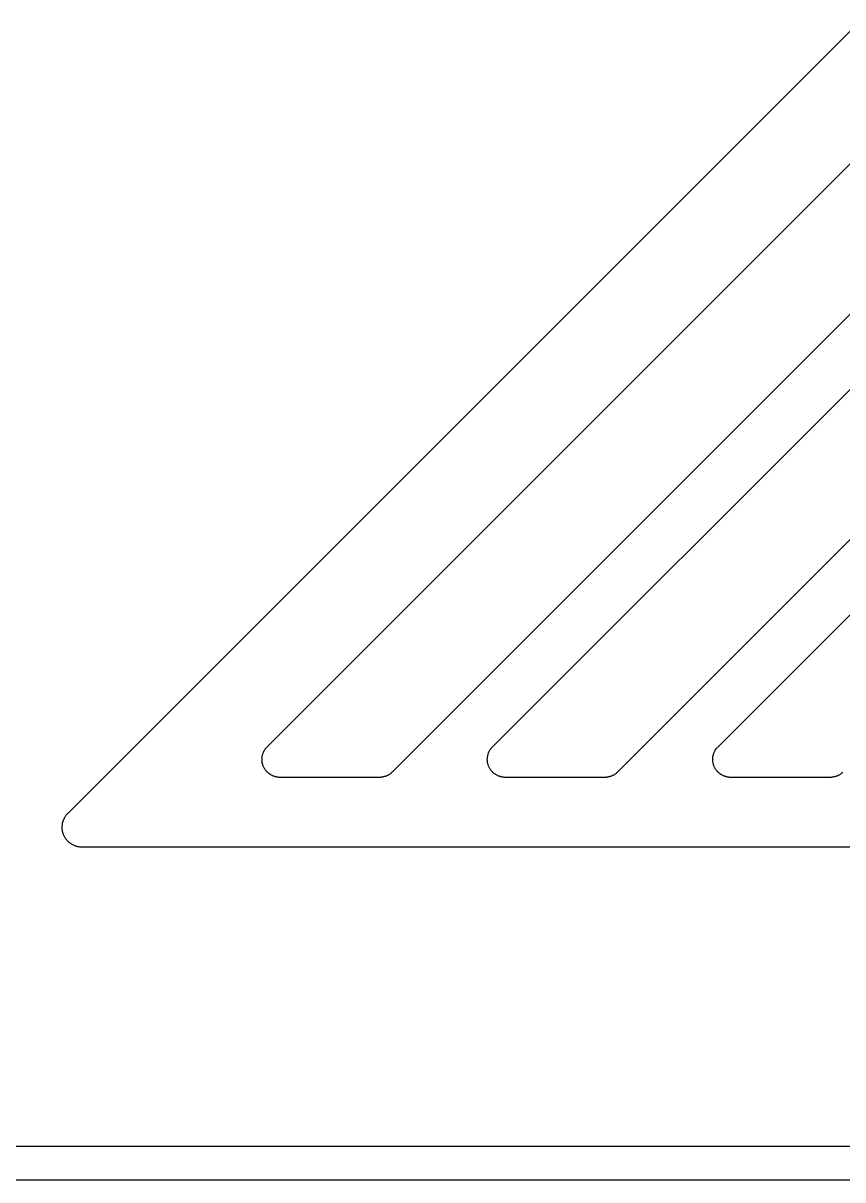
# Model space of a CAD drawing. Header units: millimetres. Extents: x -582 to 3448, y -204 to 2611.
# Drawn here: x 1199.6 to 1281.9, y 310.7 to 426.7 of the extents above; entities that cross this region are included whole.
import ezdxf

# ---------------------------------------------------------------- set-up
doc = ezdxf.new("R2010")
doc.units = ezdxf.units.MM
doc.header["$MEASUREMENT"] = 0
doc.layers.add('Utwórz2D linie widoczne', color=7, linetype='Continuous', true_color=0x000000)

msp = doc.modelspace()

# ---------------------------------------------------------------- linework, layer by layer
at = {"layer": 'Utwórz2D linie widoczne'}
for p, q in [((1204.15, 347.49), (1392.78, 536.13)), ((1224.13, 354.15), (1386.12, 516.14)), ((1388.67, 503.62), (1236.66, 351.61)), ((1246.74, 354.15), (1386.12, 493.53)), ((1388.67, 481.01), (1259.27, 351.61)), ((1269.35, 354.15), (1386.12, 470.93)), ((1223.9, 353.86), (1223.93, 353.91)), ((1223.93, 353.91), (1223.97, 353.96)), ((1223.97, 353.96), (1224.01, 354.01)), ((1224.01, 354.01), (1224.05, 354.06)), ((1224.05, 354.06), (1224.09, 354.11)), ((1224.09, 354.11), (1224.13, 354.15)), ((1246.5, 353.86), (1246.54, 353.91)), ((1246.54, 353.91), (1246.58, 353.96)), ((1246.58, 353.96), (1246.61, 354.01)), ((1246.61, 354.01), (1246.65, 354.06)), ((1246.65, 354.06), (1246.7, 354.11)), ((1246.7, 354.11), (1246.74, 354.15)), ((1269.11, 353.86), (1269.15, 353.91)), ((1269.15, 353.91), (1269.18, 353.96)), ((1269.18, 353.96), (1269.22, 354.01)), ((1269.22, 354.01), (1269.26, 354.06)), ((1269.26, 354.06), (1269.3, 354.11)), ((1269.3, 354.11), (1269.35, 354.15)), ((1223.61, 353.04), (1223.62, 353.11)), ((1223.61, 352.98), (1223.61, 353.04)), ((1223.61, 352.92), (1223.61, 352.98)), ((1223.61, 352.86), (1223.61, 352.92)), ((1223.61, 352.8), (1223.61, 352.86)), ((1223.61, 352.73), (1223.61, 352.8)), ((1223.62, 352.67), (1223.61, 352.73)), ((1223.62, 353.11), (1223.63, 353.17)), ((1223.63, 353.17), (1223.64, 353.23)), ((1223.64, 353.23), (1223.65, 353.29)), ((1223.65, 353.29), (1223.67, 353.35)), ((1223.67, 353.35), (1223.69, 353.41)), ((1223.69, 353.41), (1223.71, 353.47)), ((1223.71, 353.47), (1223.73, 353.53)), ((1223.73, 353.53), (1223.75, 353.59)), ((1223.75, 353.59), (1223.78, 353.64)), ((1223.78, 353.64), (1223.8, 353.7)), ((1223.8, 353.7), (1223.83, 353.75)), ((1223.83, 353.75), (1223.86, 353.81)), ((1223.86, 353.81), (1223.9, 353.86)), ((1246.21, 352.92), (1246.22, 352.98)), ((1246.21, 352.86), (1246.21, 352.92)), ((1246.21, 352.8), (1246.21, 352.86)), ((1246.22, 352.73), (1246.21, 352.8)), ((1246.22, 353.04), (1246.23, 353.11)), ((1246.22, 352.98), (1246.22, 353.04)), ((1246.22, 352.67), (1246.22, 352.73)), ((1246.23, 353.11), (1246.24, 353.17)), ((1246.24, 353.17), (1246.25, 353.23)), ((1246.25, 353.23), (1246.26, 353.29)), ((1246.26, 353.29), (1246.28, 353.35)), ((1246.28, 353.35), (1246.29, 353.41)), ((1246.29, 353.41), (1246.31, 353.47)), ((1246.31, 353.47), (1246.33, 353.53)), ((1246.33, 353.53), (1246.36, 353.59)), ((1246.36, 353.59), (1246.38, 353.64)), ((1246.38, 353.64), (1246.41, 353.7)), ((1246.41, 353.7), (1246.44, 353.75)), ((1246.44, 353.75), (1246.47, 353.81)), ((1246.47, 353.81), (1246.5, 353.86)), ((1268.82, 352.98), (1268.83, 353.04)), ((1268.82, 352.92), (1268.82, 352.98)), ((1268.82, 352.86), (1268.82, 352.92)), ((1268.82, 352.8), (1268.82, 352.86)), ((1268.83, 352.73), (1268.82, 352.8)), ((1268.83, 353.11), (1268.84, 353.17)), ((1268.83, 353.04), (1268.83, 353.11)), ((1268.83, 352.67), (1268.83, 352.73)), ((1268.84, 353.17), (1268.85, 353.23)), ((1268.85, 353.23), (1268.87, 353.29)), ((1268.87, 353.29), (1268.88, 353.35)), ((1268.88, 353.35), (1268.9, 353.41)), ((1268.9, 353.41), (1268.92, 353.47)), ((1268.92, 353.47), (1268.94, 353.53)), ((1268.94, 353.53), (1268.97, 353.59)), ((1268.97, 353.59), (1268.99, 353.64)), ((1268.99, 353.64), (1269.02, 353.7)), ((1269.02, 353.7), (1269.05, 353.75)), ((1269.05, 353.75), (1269.08, 353.81)), ((1269.08, 353.81), (1269.11, 353.86)), ((1223.63, 352.61), (1223.62, 352.67)), ((1223.64, 352.55), (1223.63, 352.61)), ((1223.65, 352.49), (1223.64, 352.55)), ((1223.66, 352.43), (1223.65, 352.49)), ((1223.68, 352.37), (1223.66, 352.43)), ((1223.7, 352.31), (1223.68, 352.37)), ((1223.72, 352.25), (1223.7, 352.31)), ((1223.74, 352.19), (1223.72, 352.25)), ((1223.77, 352.13), (1223.74, 352.19)), ((1223.79, 352.08), (1223.77, 352.13)), ((1223.82, 352.02), (1223.79, 352.08)), ((1223.85, 351.97), (1223.82, 352.02)), ((1223.89, 351.91), (1223.85, 351.97)), ((1223.92, 351.86), (1223.89, 351.91)), ((1223.96, 351.81), (1223.92, 351.86)), ((1223.99, 351.76), (1223.96, 351.81)), ((1224.03, 351.71), (1223.99, 351.76)), ((1224.08, 351.67), (1224.03, 351.71)), ((1224.12, 351.62), (1224.08, 351.67)), ((1224.16, 351.58), (1224.12, 351.62)), ((1224.21, 351.53), (1224.16, 351.58)), ((1236.61, 351.56), (1236.57, 351.52)), ((1236.66, 351.61), (1236.61, 351.56)), ((1246.23, 352.61), (1246.22, 352.67)), ((1246.24, 352.55), (1246.23, 352.61)), ((1246.26, 352.49), (1246.24, 352.55)), ((1246.27, 352.43), (1246.26, 352.49)), ((1246.29, 352.37), (1246.27, 352.43)), ((1246.31, 352.31), (1246.29, 352.37)), ((1246.33, 352.25), (1246.31, 352.31)), ((1246.35, 352.19), (1246.33, 352.25)), ((1246.37, 352.13), (1246.35, 352.19)), ((1246.4, 352.08), (1246.37, 352.13)), ((1246.43, 352.02), (1246.4, 352.08)), ((1246.46, 351.97), (1246.43, 352.02)), ((1246.49, 351.91), (1246.46, 351.97)), ((1246.53, 351.86), (1246.49, 351.91)), ((1246.56, 351.81), (1246.53, 351.86)), ((1246.6, 351.76), (1246.56, 351.81)), ((1246.64, 351.71), (1246.6, 351.76)), ((1246.68, 351.67), (1246.64, 351.71)), ((1246.73, 351.62), (1246.68, 351.67)), ((1246.77, 351.58), (1246.73, 351.62)), ((1246.82, 351.53), (1246.77, 351.58)), ((1259.22, 351.56), (1259.18, 351.52)), ((1259.27, 351.61), (1259.22, 351.56)), ((1268.84, 352.61), (1268.83, 352.67)), ((1268.85, 352.55), (1268.84, 352.61)), ((1268.86, 352.49), (1268.85, 352.55)), ((1268.88, 352.43), (1268.86, 352.49)), ((1268.89, 352.37), (1268.88, 352.43)), ((1268.91, 352.31), (1268.89, 352.37)), ((1268.93, 352.25), (1268.91, 352.31)), ((1268.96, 352.19), (1268.93, 352.25)), ((1268.98, 352.13), (1268.96, 352.19)), ((1269.01, 352.08), (1268.98, 352.13)), ((1269.04, 352.02), (1269.01, 352.08)), ((1269.07, 351.97), (1269.04, 352.02)), ((1269.1, 351.91), (1269.07, 351.97)), ((1269.14, 351.86), (1269.1, 351.91)), ((1269.17, 351.81), (1269.14, 351.86)), ((1269.21, 351.76), (1269.17, 351.81)), ((1269.25, 351.71), (1269.21, 351.76)), ((1269.29, 351.67), (1269.25, 351.71)), ((1269.33, 351.62), (1269.29, 351.67)), ((1269.38, 351.58), (1269.33, 351.62)), ((1269.42, 351.53), (1269.38, 351.58)), ((1281.83, 351.56), (1281.78, 351.52)), ((1281.87, 351.61), (1281.83, 351.56)), ((1224.26, 351.49), (1224.21, 351.53)), ((1224.3, 351.45), (1224.26, 351.49)), ((1224.35, 351.42), (1224.3, 351.45)), ((1224.41, 351.38), (1224.35, 351.42)), ((1224.46, 351.35), (1224.41, 351.38)), ((1224.51, 351.32), (1224.46, 351.35)), ((1224.57, 351.29), (1224.51, 351.32)), ((1224.62, 351.26), (1224.57, 351.29)), ((1224.68, 351.23), (1224.62, 351.26)), ((1224.74, 351.21), (1224.68, 351.23)), ((1224.79, 351.19), (1224.74, 351.21)), ((1224.85, 351.17), (1224.79, 351.19)), ((1224.91, 351.15), (1224.85, 351.17)), ((1224.97, 351.13), (1224.91, 351.15)), ((1225.03, 351.12), (1224.97, 351.13)), ((1225.1, 351.11), (1225.03, 351.12)), ((1225.16, 351.1), (1225.1, 351.11)), ((1225.22, 351.09), (1225.16, 351.1)), ((1225.28, 351.08), (1225.22, 351.09)), ((1225.34, 351.08), (1225.28, 351.08)), ((1225.41, 351.08), (1225.34, 351.08)), ((1235.39, 351.08), (1225.41, 351.08)), ((1235.45, 351.08), (1235.39, 351.08)), ((1235.51, 351.08), (1235.45, 351.08)), ((1235.57, 351.09), (1235.51, 351.08)), ((1235.63, 351.1), (1235.57, 351.09)), ((1235.69, 351.1), (1235.63, 351.1)), ((1235.75, 351.12), (1235.69, 351.1)), ((1235.81, 351.13), (1235.75, 351.12)), ((1235.87, 351.15), (1235.81, 351.13)), ((1235.93, 351.16), (1235.87, 351.15)), ((1235.99, 351.18), (1235.93, 351.16)), ((1236.05, 351.2), (1235.99, 351.18)), ((1236.1, 351.23), (1236.05, 351.2)), ((1236.16, 351.25), (1236.1, 351.23)), ((1236.21, 351.28), (1236.16, 351.25)), ((1236.27, 351.31), (1236.21, 351.28)), ((1236.32, 351.34), (1236.27, 351.31)), ((1236.37, 351.37), (1236.32, 351.34)), ((1236.42, 351.41), (1236.37, 351.37)), ((1236.47, 351.44), (1236.42, 351.41)), ((1236.52, 351.48), (1236.47, 351.44)), ((1236.57, 351.52), (1236.52, 351.48)), ((1246.86, 351.49), (1246.82, 351.53)), ((1246.91, 351.45), (1246.86, 351.49)), ((1246.96, 351.42), (1246.91, 351.45)), ((1247.01, 351.38), (1246.96, 351.42)), ((1247.07, 351.35), (1247.01, 351.38)), ((1247.12, 351.32), (1247.07, 351.35)), ((1247.17, 351.29), (1247.12, 351.32)), ((1247.23, 351.26), (1247.17, 351.29)), ((1247.29, 351.23), (1247.23, 351.26)), ((1247.34, 351.21), (1247.29, 351.23)), ((1247.4, 351.19), (1247.34, 351.21)), ((1247.46, 351.17), (1247.4, 351.19)), ((1247.52, 351.15), (1247.46, 351.17)), ((1247.58, 351.13), (1247.52, 351.15)), ((1247.64, 351.12), (1247.58, 351.13)), ((1247.7, 351.11), (1247.64, 351.12)), ((1247.76, 351.1), (1247.7, 351.11)), ((1247.83, 351.09), (1247.76, 351.1)), ((1247.89, 351.08), (1247.83, 351.09)), ((1247.95, 351.08), (1247.89, 351.08)), ((1248.01, 351.08), (1247.95, 351.08)), ((1257.99, 351.08), (1248.01, 351.08)), ((1258.05, 351.08), (1257.99, 351.08)), ((1258.12, 351.08), (1258.05, 351.08)), ((1258.18, 351.09), (1258.12, 351.08)), ((1258.24, 351.1), (1258.18, 351.09)), ((1258.3, 351.1), (1258.24, 351.1)), ((1258.36, 351.12), (1258.3, 351.1)), ((1258.42, 351.13), (1258.36, 351.12)), ((1258.48, 351.15), (1258.42, 351.13)), ((1258.54, 351.16), (1258.48, 351.15)), ((1258.6, 351.18), (1258.54, 351.16)), ((1258.65, 351.2), (1258.6, 351.18)), ((1258.71, 351.23), (1258.65, 351.2)), ((1258.77, 351.25), (1258.71, 351.23)), ((1258.82, 351.28), (1258.77, 351.25)), ((1258.88, 351.31), (1258.82, 351.28)), ((1258.93, 351.34), (1258.88, 351.31)), ((1258.98, 351.37), (1258.93, 351.34)), ((1259.03, 351.41), (1258.98, 351.37)), ((1259.08, 351.44), (1259.03, 351.41)), ((1259.13, 351.48), (1259.08, 351.44)), ((1259.18, 351.52), (1259.13, 351.48)), ((1269.47, 351.49), (1269.42, 351.53)), ((1269.52, 351.45), (1269.47, 351.49)), ((1269.57, 351.42), (1269.52, 351.45)), ((1269.62, 351.38), (1269.57, 351.42)), ((1269.67, 351.35), (1269.62, 351.38)), ((1269.73, 351.32), (1269.67, 351.35)), ((1269.78, 351.29), (1269.73, 351.32)), ((1269.84, 351.26), (1269.78, 351.29)), ((1269.89, 351.23), (1269.84, 351.26)), ((1269.95, 351.21), (1269.89, 351.23)), ((1270.01, 351.19), (1269.95, 351.21)), ((1270.07, 351.17), (1270.01, 351.19)), ((1270.13, 351.15), (1270.07, 351.17)), ((1270.19, 351.13), (1270.13, 351.15)), ((1270.25, 351.12), (1270.19, 351.13)), ((1270.31, 351.11), (1270.25, 351.12)), ((1270.37, 351.1), (1270.31, 351.11)), ((1270.43, 351.09), (1270.37, 351.1)), ((1270.5, 351.08), (1270.43, 351.09)), ((1270.56, 351.08), (1270.5, 351.08)), ((1270.62, 351.08), (1270.56, 351.08)), ((1280.6, 351.08), (1270.62, 351.08)), ((1280.66, 351.08), (1280.6, 351.08)), ((1280.72, 351.08), (1280.66, 351.08)), ((1280.78, 351.09), (1280.72, 351.08)), ((1280.85, 351.1), (1280.78, 351.09)), ((1280.91, 351.1), (1280.85, 351.1)), ((1280.97, 351.12), (1280.91, 351.1)), ((1281.03, 351.13), (1280.97, 351.12)), ((1281.09, 351.15), (1281.03, 351.13)), ((1281.14, 351.16), (1281.09, 351.15)), ((1281.2, 351.18), (1281.14, 351.16)), ((1281.26, 351.2), (1281.2, 351.18)), ((1281.32, 351.23), (1281.26, 351.2)), ((1281.37, 351.25), (1281.32, 351.23)), ((1281.43, 351.28), (1281.37, 351.25)), ((1281.48, 351.31), (1281.43, 351.28)), ((1281.54, 351.34), (1281.48, 351.31)), ((1281.59, 351.37), (1281.54, 351.34)), ((1281.64, 351.41), (1281.59, 351.37)), ((1281.69, 351.44), (1281.64, 351.41)), ((1281.74, 351.48), (1281.69, 351.44)), ((1281.78, 351.52), (1281.74, 351.48)), ((1203.72, 346.87), (1203.75, 346.93)), ((1203.75, 346.93), (1203.78, 346.99)), ((1203.78, 346.99), (1203.81, 347.05)), ((1203.81, 347.05), (1203.85, 347.11)), ((1203.85, 347.11), (1203.88, 347.17)), ((1203.88, 347.17), (1203.92, 347.23)), ((1203.92, 347.23), (1203.96, 347.28)), ((1203.96, 347.28), (1204.01, 347.34)), ((1204.01, 347.34), (1204.05, 347.39)), ((1204.05, 347.39), (1204.1, 347.44)), ((1204.1, 347.44), (1204.15, 347.49)), ((1203.56, 346.19), (1203.57, 346.26)), ((1203.56, 346.12), (1203.56, 346.19)), ((1203.56, 346.06), (1203.56, 346.12)), ((1203.56, 345.99), (1203.56, 346.06)), ((1203.57, 345.92), (1203.56, 345.99)), ((1203.57, 346.26), (1203.58, 346.33)), ((1203.57, 345.85), (1203.57, 345.92)), ((1203.58, 345.78), (1203.57, 345.85)), ((1203.58, 346.33), (1203.59, 346.4)), ((1203.59, 345.71), (1203.58, 345.78)), ((1203.59, 346.4), (1203.6, 346.47)), ((1203.6, 346.47), (1203.61, 346.54)), ((1203.61, 346.54), (1203.63, 346.6)), ((1203.63, 346.6), (1203.65, 346.67)), ((1203.65, 346.67), (1203.67, 346.74)), ((1203.67, 346.74), (1203.69, 346.8)), ((1203.69, 346.8), (1203.72, 346.87)), ((1203.61, 345.64), (1203.59, 345.71)), ((1203.62, 345.58), (1203.61, 345.64)), ((1203.64, 345.51), (1203.62, 345.58)), ((1203.66, 345.44), (1203.64, 345.51)), ((1203.69, 345.38), (1203.66, 345.44)), ((1203.71, 345.31), (1203.69, 345.38)), ((1203.74, 345.25), (1203.71, 345.31)), ((1203.77, 345.19), (1203.74, 345.25)), ((1203.8, 345.13), (1203.77, 345.19)), ((1203.84, 345.07), (1203.8, 345.13)), ((1203.87, 345.01), (1203.84, 345.07)), ((1203.91, 344.95), (1203.87, 345.01)), ((1203.95, 344.89), (1203.91, 344.95)), ((1203.99, 344.84), (1203.95, 344.89)), ((1204.04, 344.78), (1203.99, 344.84)), ((1204.08, 344.73), (1204.04, 344.78)), ((1204.13, 344.68), (1204.08, 344.73)), ((1204.18, 344.63), (1204.13, 344.68)), ((1204.23, 344.58), (1204.18, 344.63)), ((1204.28, 344.54), (1204.23, 344.58)), ((1204.34, 344.5), (1204.28, 344.54)), ((1204.39, 344.45), (1204.34, 344.5)), ((1204.45, 344.42), (1204.39, 344.45)), ((1204.51, 344.38), (1204.45, 344.42)), ((1204.57, 344.34), (1204.51, 344.38)), ((1204.63, 344.31), (1204.57, 344.34)), ((1204.69, 344.28), (1204.63, 344.31)), ((1204.75, 344.25), (1204.69, 344.28)), ((1204.82, 344.22), (1204.75, 344.25)), ((1204.88, 344.2), (1204.82, 344.22)), ((1204.95, 344.17), (1204.88, 344.2)), ((1205.01, 344.15), (1204.95, 344.17)), ((1205.08, 344.14), (1205.01, 344.15)), ((1205.15, 344.12), (1205.08, 344.14)), ((1205.21, 344.11), (1205.15, 344.12)), ((1205.28, 344.1), (1205.21, 344.11)), ((1205.35, 344.09), (1205.28, 344.1)), ((1205.42, 344.08), (1205.35, 344.09)), ((1205.49, 344.08), (1205.42, 344.08)), ((1205.56, 344.08), (1205.49, 344.08)), ((1349.9, 344.08), (1205.56, 344.08)), ((1085.66, 314.08), (1380.73, 314.08)), ((1073.27, 310.71), (1393.12, 310.71))]:
    msp.add_line(p, q, dxfattribs=at)

doc.saveas('drawing.dxf')
